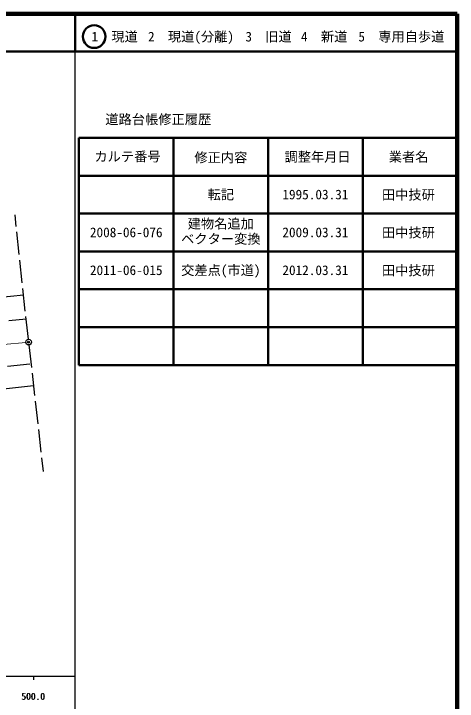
# Model space of a CAD drawing. Units: millimetres, scale not verified. Extents: x 40000 to 680000, y 20000 to 380000.
# Drawn here: x 562763 to 680000, y 198357 to 380000 of the extents above; entities that cross this region are included whole.
import ezdxf
from ezdxf.enums import TextEntityAlignment as Align

# ---------------------------------------------------------------- set-up
doc = ezdxf.new("R2010")
doc.units = ezdxf.units.MM
doc.header["$LTSCALE"] = 1000
doc.header["$PDMODE"] = 32
doc.header["$PDSIZE"] = 500
doc.linetypes.add('CHAIN', pattern=[18.5, 12, -1.5, 3.5, -1.5])
doc.linetypes.add('DASHED', pattern=[7.5, 6, -1.5])
for name, color, linetype, lineweight in [('M-BGD', 7, 'Continuous', 25), ('M-BMK', 2, 'CHAIN', 13), ('M-BMK-SRVR', 3, 'Continuous', 25), ('M-TTL', 2, 'Continuous', 140), ('M-TTL-BAND', 7, 'Continuous', 25), ('M-TTL-FRAM', 2, 'Continuous', 50), ('M-TTL-LINE', 7, 'Continuous', 50)]:
    doc.layers.add(name, color=color, linetype=linetype, lineweight=lineweight)
doc.layers.add('M-OTRS', color=6, linetype='Continuous')
doc.layers.add('M-TTL-TXT', color=7, linetype='Continuous')
doc.styles.add('ＭＳ ゴシック', font='')
doc.styles.get('ＭＳ ゴシック').set_extended_font_data('MS Gothic')

msp = doc.modelspace()

# ---------------------------------------------------------------- linework, layer by layer
at = {"layer": 'M-BGD', "linetype": 'DASHED'}
for p, q in [((566626, 294004), (563096, 326903)), ((539046, 296958), (566049, 299382)), ((566789, 292513), (570505, 259097)), ((567058, 287413), (533545, 283934))]:
    msp.add_line(p, q, dxfattribs=at)
at = {"layer": 'M-BGD'}
for p, q in [((565381, 305614), (534908, 302578)), ((567997, 281652), (532520, 277905))]:
    msp.add_line(p, q, dxfattribs=at)
at = {"layer": 'M-BMK'}
msp.add_line((468039, 283284), (565960, 293183), dxfattribs=at)
at = {"layer": 'M-BMK-SRVR'}
msp.add_circle((566706, 293259), 750, dxfattribs=at)
at = {"layer": 'M-OTRS'}
msp.add_point((566706, 293259), dxfattribs=at)
at = {"layer": 'M-TTL'}
for p, q in [((680000, 380000), (40000, 380000)), ((680000, 20000), (680000, 380000))]:
    msp.add_line(p, q, dxfattribs=at)
at = {"layer": 'M-TTL-BAND'}
for p, q in [((579000, 20000), (579000, 370000)), ((40000, 205000), (579000, 205000)), ((568000, 205000), (568000, 204000))]:
    msp.add_line(p, q, dxfattribs=at)
at = {"layer": 'M-TTL-FRAM'}
for p, q in [((580000, 347197), (580000, 287197)), ((580000, 347197), (680000, 347197)), ((580000, 287197), (680000, 287197))]:
    msp.add_line(p, q, dxfattribs=at)
at = {"layer": 'M-TTL-LINE'}
for p, q in [((579000, 380000), (579000, 370000)), ((40000, 370000), (680000, 370000)), ((605000, 347197), (605000, 287197)), ((630000, 347197), (630000, 287197)), ((655000, 347197), (655000, 287197)), ((580000, 337197), (680000, 337197)), ((580000, 327197), (680000, 327197)), ((580000, 317197), (680000, 317197)), ((580000, 307197), (680000, 307197)), ((580000, 297197), (680000, 297197))]:
    msp.add_line(p, q, dxfattribs=at)
msp.add_circle((584031, 373958), 3000, dxfattribs=at)

# ---------------------------------------------------------------- texts
at = {"layer": 'M-TTL-BAND', "style": 'ＭＳ ゴシック'}
for p in [(567844, 198195), (568000, 198195)]:
    msp.add_text('500.0', height=1833, dxfattribs=at).set_placement(p, align=Align.BOTTOM_CENTER)
at = {"layer": 'M-TTL-TXT', "style": 'ＭＳ ゴシック'}
for s, p in [('1\u3000現道', (589448, 373958)), ('2\u3000現道(分離)', (609619, 373958)), ('3\u3000旧道', (630121, 373958)), ('4\u3000新道', (644824, 373958)), ('5\u3000専用自歩道', (665228, 373958)), ('道路台帳修正履歴', (600968, 352113)), ('カルテ番号', (592839, 342277)), ('修正内容', (617509, 342023)), ('調整年月日', (643089, 342197)), ('業者名', (667134, 342197)), ('転記', (617500, 332245)), ('1995.03.31', (642500, 332245)), ('田中技研', (667077, 332189)), ('建物名追加', (617500, 324529)), ('2008-06-076', (592500, 322245)), ('2009.03.31', (642500, 322245)), ('田中技研', (667077, 322189)), ('ベクター変換', (617500, 320532)), ('2011-06-015', (592500, 312245)), ('交差点(市道)', (617500, 312245)), ('2012.03.31', (642500, 312245)), ('田中技研', (667077, 312189))]:
    msp.add_text(s, height=2566, dxfattribs=at).set_placement(p, align=Align.MIDDLE_CENTER)

doc.saveas('drawing.dxf')
